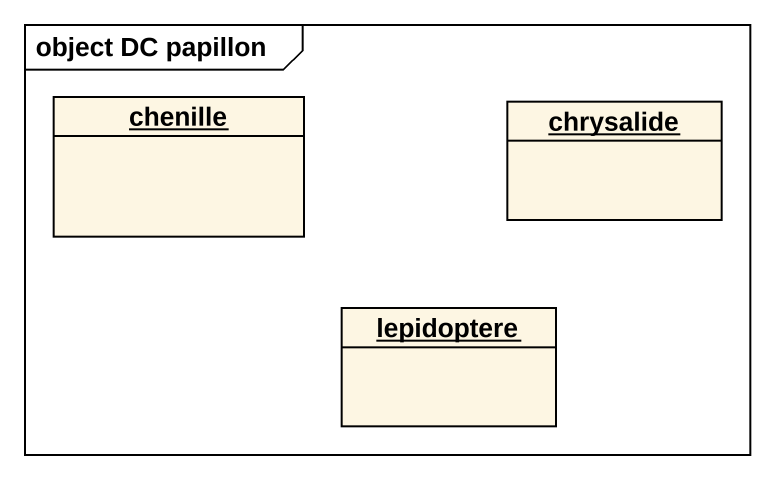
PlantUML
@startuml
mainframe object DC papillon
hide circle
hide empty members
object chenille
object chrysalide
object lepidoptere
@enduml
